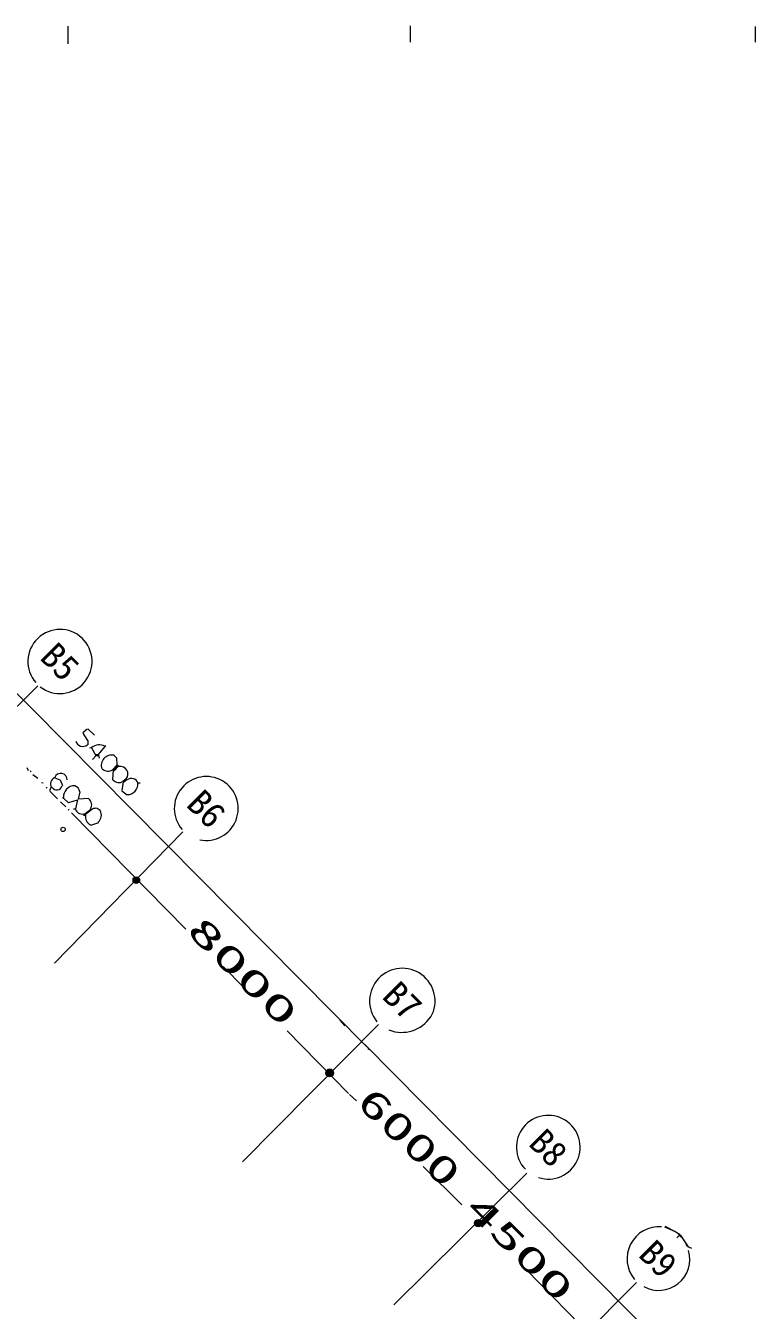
# Model space of a CAD drawing. Header units: millimetres. Extents: x -23299 to 140949, y -27274 to 87783.
# Drawn here: x 118450 to 139584, y 50403 to 87618 of the extents above; entities that cross this region are included whole.
import ezdxf
from ezdxf.enums import TextEntityAlignment as Align

# ---------------------------------------------------------------- set-up
doc = ezdxf.new("R2010")
doc.units = ezdxf.units.MM
for name, color, linetype, lineweight in [('A_MED', 9, 'CONTINUOUS', 20), ('A_THIN', 8, 'CONTINUOUS', 15), ('AXIS', 1, 'CONTINUOUS', 15), ('AXIS_SYM', 1, 'CONTINUOUS', 20), ('AXIS_TEXT', 1, 'CONTINUOUS', 13), ('DIM', 3, 'CONTINUOUS', 15), ('DIM_TEXT', 3, 'CONTINUOUS', 13), ('FRAME', 8, 'CONTINUOUS', 60), ('TEXT_SHAPE', 7, 'CONTINUOUS', 30)]:
    doc.layers.add(name, color=color, linetype=linetype, lineweight=lineweight)
doc.styles.add('JP', font='msgothic.ttc')

msp = doc.modelspace()

# ---------------------------------------------------------------- hatches: boundary and pattern name
at = {"layer": 'DIM'}
h = msp.add_hatch(color=7, dxfattribs=at)
h.dxf.hatch_style = 1
edge = h.paths.add_edge_path()
edge.add_arc((121654, 62865), 95.8, 0, 360)
h = msp.add_hatch(color=7, dxfattribs=at)
h.dxf.hatch_style = 1
edge = h.paths.add_edge_path()
edge.add_arc((127254, 57281), 113, 0, 360)
h = msp.add_hatch(color=7, dxfattribs=at)
h.dxf.hatch_style = 1
edge = h.paths.add_edge_path()
edge.add_arc((131560, 52929), 105, 0, 360)

# ---------------------------------------------------------------- linework, layer by layer
at = {"layer": 'A_MED', "lineweight": 20}
for p, q in [((136970, 52836), (137394, 52607)), ((137406, 52593), (137640, 52238)), ((137620, 52248), (137735, 52202))]:
    msp.add_line(p, q, dxfattribs=at)
msp.add_arc((136959, 52037), 687, 17.8185, 51.9417, dxfattribs=at)
at = {"layer": 'A_THIN', "lineweight": 15}
for p, q in [((127554, 58812), (127696, 58648)), ((128360, 57991), (128409, 57955)), ((136955, 52824), (137260, 52685)), ((137265, 52691), (137386, 52580)), ((137379, 52573), (137316, 52500))]:
    msp.add_line(p, q, dxfattribs=at)
at = {"layer": 'AXIS', "lineweight": 15}
for p, q in [((118798, 68491), (115013, 64756)), ((123005, 64261), (119289, 60456)), ((128670, 58680), (124733, 54704)), ((132967, 54374), (129112, 50558)), ((136144, 51208), (132236, 47284))]:
    msp.add_line(p, q, dxfattribs=at)
at = {"layer": 'AXIS_SYM', "lineweight": 20}
for centre, radius, start, end in [((119443, 69199), 929, 232.1647, 221.1129), ((123680, 64941), 925, 258.1167, 220.8628), ((129360, 59363), 948, 330.8582, 219.138), ((129342, 59462), 1007, 248.537, 326.4053), ((133588, 55128), 923, 252.2403, 223.9434), ((136805, 51892), 936, 85.9179, 219.6313), ((136784, 51883), 903, 241.5502, 15.9783)]:
    msp.add_arc(centre, radius, start, end, dxfattribs=at)
at = {"layer": 'DIM', "lineweight": 15}
for p, q in [((100833, 85772), (128334, 58031)), ((119780, 64812), (123089, 61444)), ((121673, 62884), (122151, 62405)), ((124782, 59749), (124172, 60359)), ((126020, 58497), (127803, 56687)), ((128263, 58113), (138791, 47472)), ((127826, 56659), (128031, 56475)), ((131081, 53459), (129968, 54566)), ((137881, 46546), (132947, 51581))]:
    msp.add_line(p, q, dxfattribs=at)
at = {"layer": 'DIM'}
for centre, radius in [((121654, 62865), 95.8), ((127254, 57281), 113), ((131560, 52929), 105)]:
    msp.add_circle(centre, radius, dxfattribs=at)
at = {"layer": 'FRAME', "lineweight": 20}
for p, q in [((119670, 87603), (119666, 87093)), ((129587, 87618), (129585, 87141)), ((139584, 87599), (139579, 87139))]:
    msp.add_line(p, q, dxfattribs=at)
at = {"layer": 'TEXT_SHAPE', "lineweight": 20}
for p, q in [((120102, 67121), (120242, 66907)), ((120228, 67236), (120107, 67137)), ((120442, 67067), (120246, 67245)), ((120254, 66907), (120249, 66787)), ((120366, 66705), (120298, 66687)), ((120353, 66695), (120481, 66480)), ((120745, 66732), (120541, 66491)), ((120492, 66475), (120385, 66360)), ((120555, 66483), (120579, 66400)), ((121090, 66398), (121011, 66478)), ((121100, 66209), (121089, 66397)), ((120979, 66057), (120960, 65768)), ((119291, 65825), (119442, 65767)), ((119449, 65770), (119520, 65602)), ((121275, 65716), (121237, 65461)), ((119546, 65259), (119512, 65241)), ((119537, 65246), (119687, 65107)), ((119701, 65114), (119952, 65191)), ((119953, 65188), (119893, 64935)), ((120022, 65426), (119967, 65206)), ((119969, 65221), (120274, 65242)), ((121233, 65449), (121387, 65332)), ((120559, 64529), (120329, 64444))]:
    msp.add_line(p, q, dxfattribs=at)
at = {"layer": 'TEXT_SHAPE', "lineweight": 15}
for p, q in [((120772, 66757), (120738, 66739)), ((118484, 66125), (118521, 66042)), ((118582, 66038), (118600, 66005)), ((118658, 65929), (118804, 65818)), ((121110, 66209), (121109, 66175)), ((121109, 66175), (121143, 66175)), ((118904, 65695), (118955, 65679)), ((119039, 65561), (119072, 65543)), ((119180, 65551), (119135, 65449)), ((121700, 65681), (121768, 65681)), ((119147, 65444), (119375, 65220)), ((119462, 65137), (119613, 64984)), ((119696, 64917), (119678, 64883)), ((119833, 64933), (119901, 64933)), ((120114, 64769), (120165, 64735)), ((120138, 64780), (120172, 64780)), ((120172, 64780), (120171, 64746))]:
    msp.add_line(p, q, dxfattribs=at)
at = {"layer": 'TEXT_SHAPE', "lineweight": 30}
for p, q in [((120484, 66482), (120552, 66482)), ((120345, 64912), (120177, 64773))]:
    msp.add_line(p, q, dxfattribs=at)
at = {"layer": 'TEXT_SHAPE', "lineweight": 40}
for p, q in [((121109, 66176), (120994, 66053)), ((121373, 65791), (121278, 65714))]:
    msp.add_line(p, q, dxfattribs=at)
at = {"layer": 'TEXT_SHAPE', "lineweight": 15}
msp.add_circle((119533, 64334), 63.5, dxfattribs=at)
at = {"layer": 'TEXT_SHAPE', "lineweight": 20}
for centre, radius, start, end in [((120108, 66956), 217, 197.0658, 306.2186), ((120945, 66184), 305, 77.6292, 198.808), ((120835, 66281), 257, 228.9592, 304.6355), ((121184, 65935), 227, 322.2667, 99.5171), ((119370, 65654), 199, 112.4264, 211.4197), ((119351, 65643), 165, 211.4496, 343.9096), ((119868, 65278), 322, 89.5924, 183.8866), ((119825, 65408), 193, 5.3772, 76.545), ((121151, 65939), 245, 224.7161, 299.3592), ((121387, 65654), 313, 271.2719, 4.9815), ((120141, 65046), 220, 327.0962, 52.7473), ((120078, 64964), 185, 190.0603, 282.9867), ((120468, 64770), 176, 38.8354, 130.8826), ((120383, 64744), 260, 310.3718, 31.6745), ((120454, 64701), 272, 171.0479, 241.2765)]:
    msp.add_arc(centre, radius, start, end, dxfattribs=at)
at = {"layer": 'TEXT_SHAPE', "lineweight": 15}
for centre, radius, start, end in [((120584, 66449), 335, 61.617, 130.5414), ((119466, 65778), 182, 356.3407, 161.3743), ((121512, 65607), 204, 21.6716, 126.893)]:
    msp.add_arc(centre, radius, start, end, dxfattribs=at)

# ---------------------------------------------------------------- texts
at = {"layer": 'AXIS_TEXT', "style": 'JP'}
for s, height, p in [('B5', 744.3, (119446, 69196)), ('B6', 744.2, (123685, 64935)), ('B7', 752.2, (129361, 59374)), ('B8', 734.8, (133594, 55116)), ('B9', 734.3, (136777, 51894))]:
    msp.add_text(s, height=height, rotation=-45, dxfattribs=at).set_placement(p, align=Align.MIDDLE_CENTER)
at = {"layer": 'DIM_TEXT', "style": 'JP'}
for s, height, rotation, width, p in [('8000', 731.7, -44.883, 2, (123073, 61367)), ('6000', 782.8, -43.4526, 1.688045, (127988, 56370)), ('4500', 714.7, -44.9118, 2, (131141, 53324))]:
    msp.add_text(s, height=height, rotation=rotation, dxfattribs=dict(at, width=width)).set_placement(p)

doc.saveas('drawing.dxf')
